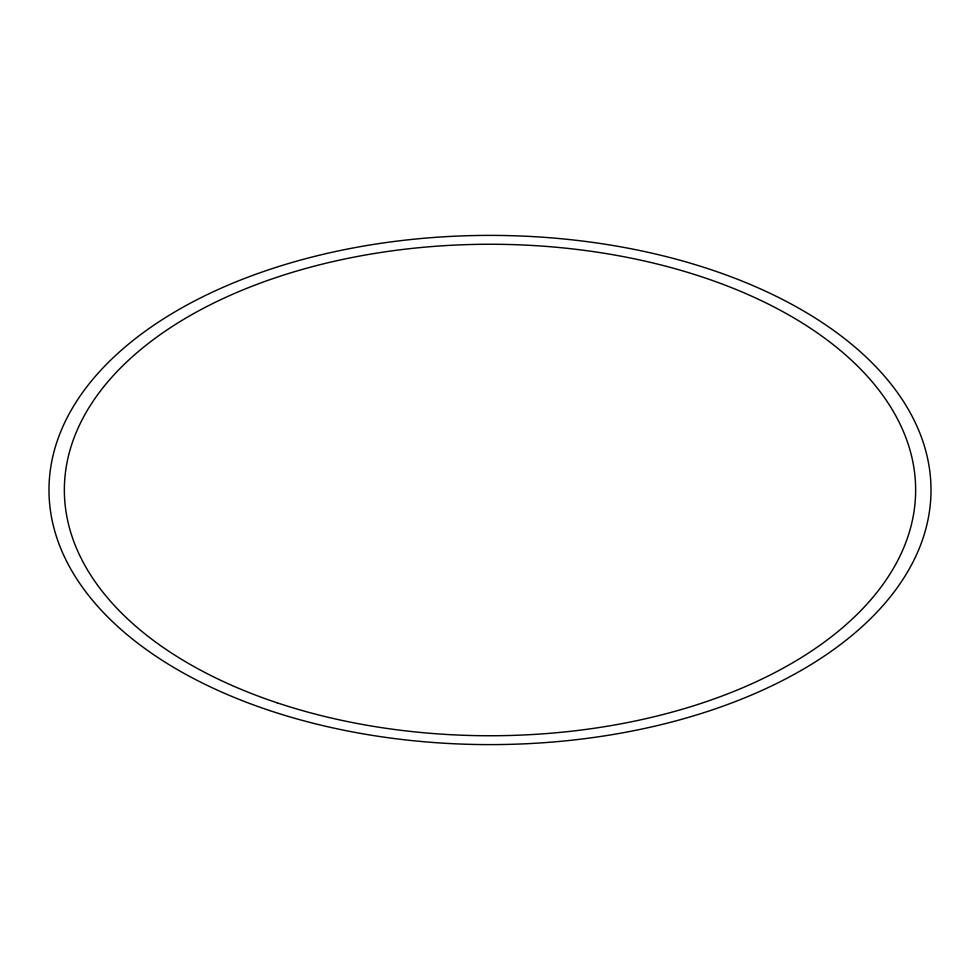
<?xml version="1.0" encoding="UTF-8"?>
<svg xmlns="http://www.w3.org/2000/svg" width="980" height="980" viewBox="0 0 980 980"><rect width="100%" height="100%" fill="white"/><g stroke="black" fill="none" stroke-linecap="round" stroke-linejoin="round"><path stroke-width="1.47" d="M269.5 710.5A441 254.604 0 0 0 931 490A441 254.604 0 0 0 269.5 269.5A441 254.604 0 0 0 269.5 710.5M277.168 702.819A425.651 245.747 0 0 0 915.651 490A425.651 245.747 0 0 0 277.168 277.181A425.651 245.747 0 0 0 277.168 702.819"/></g></svg>
